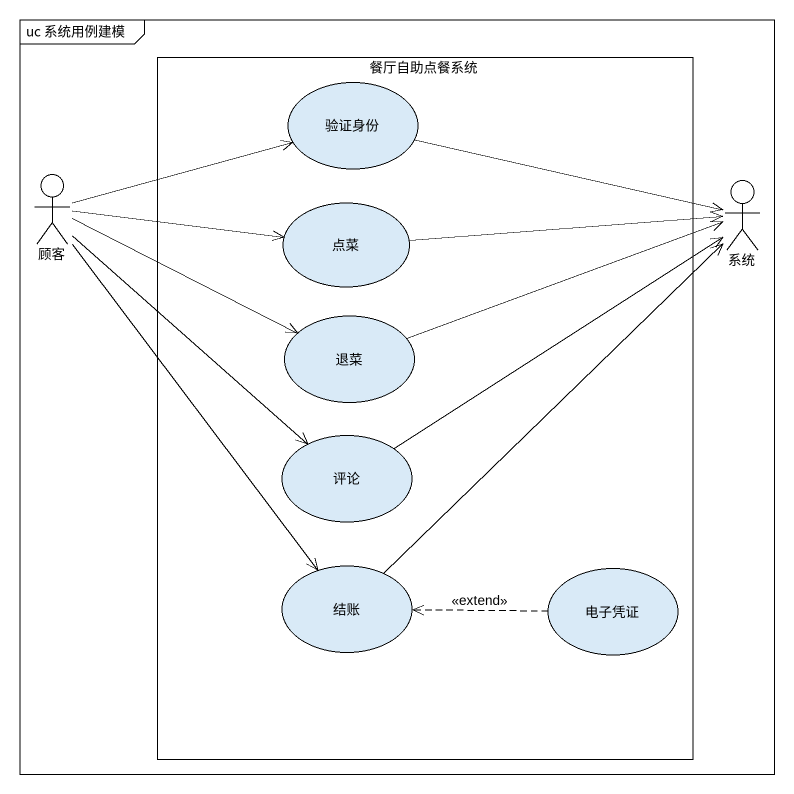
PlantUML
@startuml
mainframe uc 系统用例建模
rectangle 餐厅自助点餐系统 {
  usecase 验证身份
  usecase 点菜
  usecase 退菜
  usecase 评论
  usecase 结账
  usecase 电子凭证
}
actor 顾客
actor 系统
验证身份 -right-> 系统
顾客 -right-> 验证身份
顾客 -right-> 点菜
顾客 -right-> 退菜
顾客 --> 评论
顾客 --> 结账
点菜 -right-> 系统
退菜 -right-> 系统
评论 -up-> 系统
结账 -up-> 系统
电子凭证 .left.> 结账 : <<extend>>
@enduml
